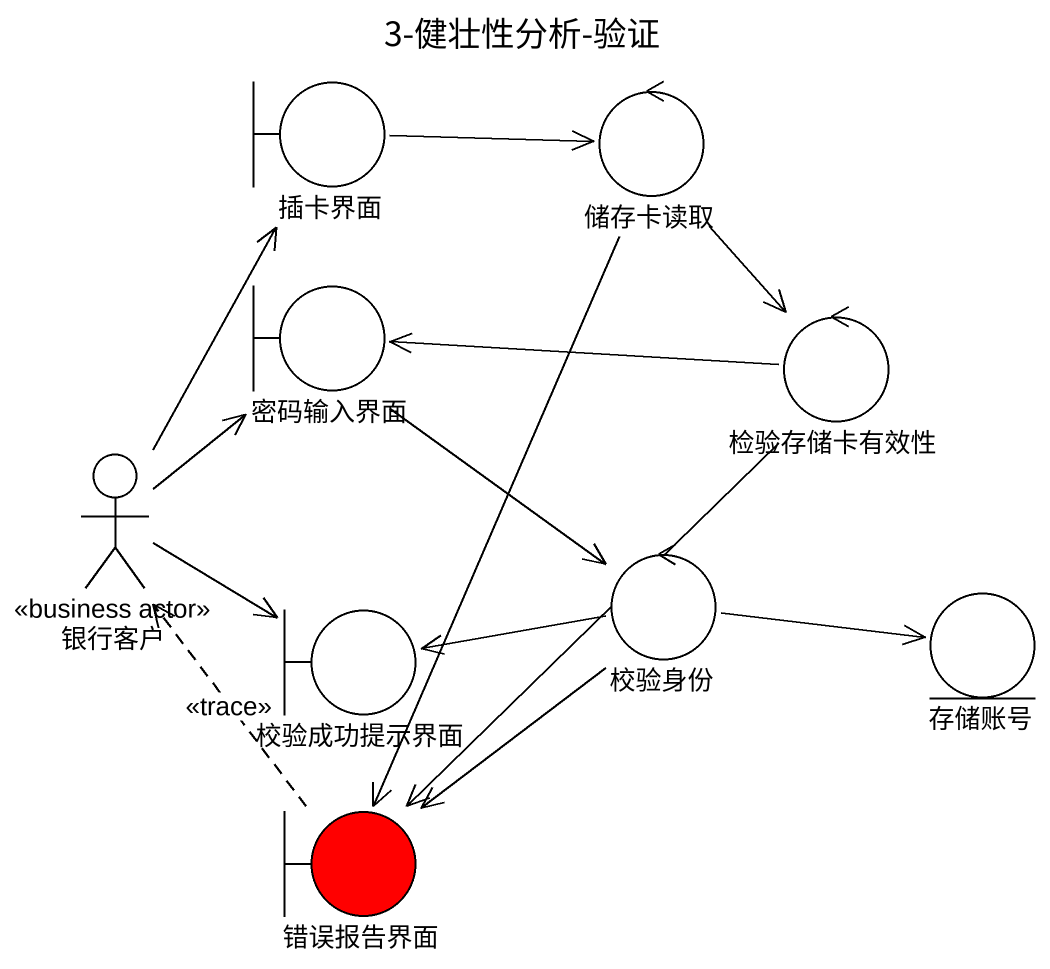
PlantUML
@startuml
title 3-健壮性分析-验证
boundary 插卡界面
control 储存卡读取
boundary 密码输入界面
control 检验存储卡有效性
actor 银行客户 <<business actor>>
control 校验身份
boundary 校验成功提示界面
entity 存储账号
boundary 错误报告界面 #FF0000
插卡界面 -right-> 储存卡读取
储存卡读取 --> 检验存储卡有效性
储存卡读取 --> 错误报告界面
密码输入界面 --> 校验身份
检验存储卡有效性 -left-> 密码输入界面
检验存储卡有效性 --> 错误报告界面
银行客户 -up-> 插卡界面
银行客户 -up-> 密码输入界面
银行客户 -right-> 校验成功提示界面
校验身份 -left-> 校验成功提示界面
校验身份 -right-> 存储账号
校验身份 --> 错误报告界面
错误报告界面 .up.> 银行客户 : <<trace>>
@enduml
